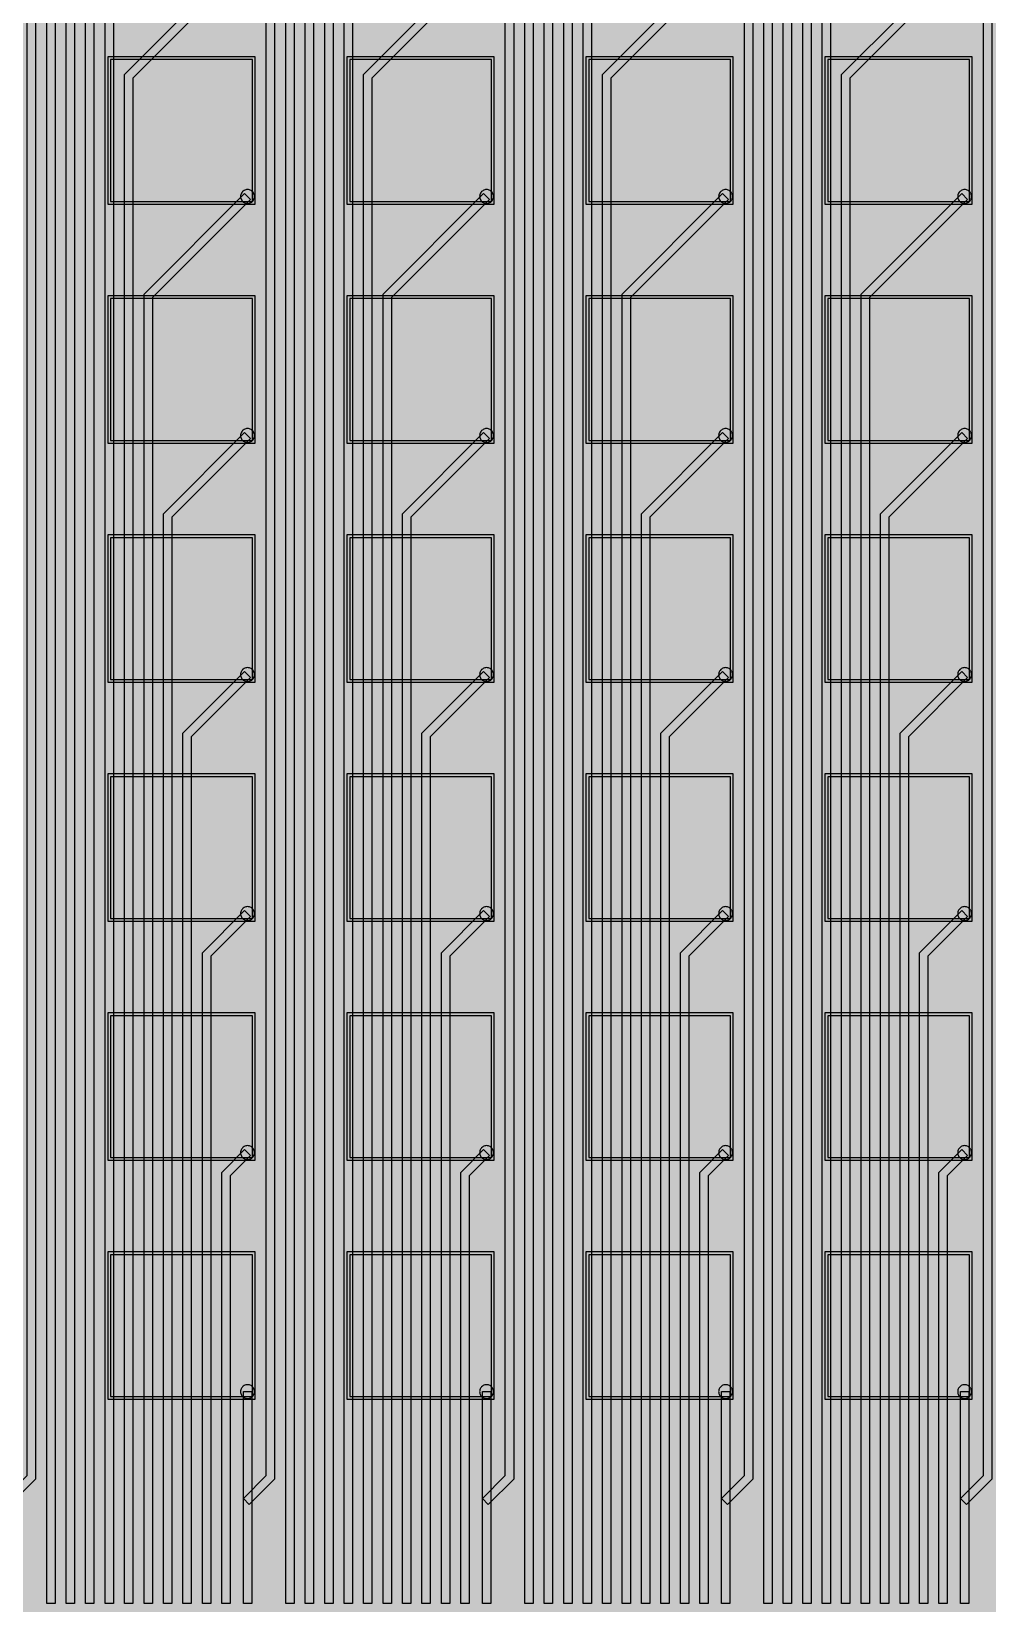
# Model space of a CAD drawing. Header units: metres. Extents: x -7240 to 10960, y -29667 to 1823.
# Drawn here: x 3240 to 3584, y 430 to 996 of the extents above; entities that cross this region are included whole.
import ezdxf

# ---------------------------------------------------------------- set-up
doc = ezdxf.new("R2010")
doc.units = ezdxf.units.M
for name, color, linetype in [('Etching', 1, 'CONTINUOUS'), ('EtchingPad', 2, 'CONTINUOUS'), ('Metal1', 4, 'CONTINUOUS'), ('Metal2', 3, 'CONTINUOUS'), ('Polyimide', 7, 'CONTINUOUS')]:
    doc.layers.add(name, color=color, linetype=linetype)

msp = doc.modelspace()

# ---------------------------------------------------------------- hatches: boundary and pattern name
at = {"layer": 'Polyimide'}
msp.add_hatch(color=7, dxfattribs=at).paths.add_polyline_path([(4088.45, -11806.89), (4098.72, -11851.21), (4115.58, -11893.47), (4138.63, -11932.7), (4167.35, -11967.99), (4201.08, -11998.53), (4239.03, -12023.62), (4280.35, -12042.68), (4349.18, -12073.73), (4413.2, -12113.76), (4471.26, -12162.04), (4522.3, -12217.69), (4565.39, -12279.7), (4599.74, -12346.94), (4624.73, -12418.19), (4639.91, -12492.16), (4645, -12567.5), (4639.91, -12642.84), (4624.73, -12716.8), (4599.74, -12788.06), (4565.39, -12855.3), (4522.3, -12917.31), (4471.26, -12972.96), (4413.2, -13021.24), (4349.18, -13061.27), (4280.35, -13092.32), (4239.03, -13111.38), (4201.08, -13136.47), (4167.35, -13167.01), (4138.63, -13202.3), (4115.58, -13241.52), (4098.72, -13283.78), (4088.45, -13328.11), (4085, -13373.48), (4085, -13567.5), (4099.45, -13861.55), (4142.64, -14152.77), (4214.18, -14438.35), (4313.36, -14715.55), (4439.24, -14981.69), (4590.59, -15234.21), (4765.97, -15470.68), (4963.68, -15688.82), (5181.82, -15886.53), (5418.29, -16061.91), (5670.81, -16213.26), (5936.95, -16339.14), (6214.15, -16438.32), (6499.73, -16509.85), (6790.95, -16553.05), (7085, -16567.5), (9960.38, -16567.5), (10038.79, -16571.35), (10116.45, -16582.87), (10192.6, -16601.95), (10266.52, -16628.4), (10337.49, -16661.96), (10404.83, -16702.32), (10467.89, -16749.09), (10526.06, -16801.81), (10578.78, -16859.98), (10625.55, -16923.04), (10665.91, -16990.38), (10699.48, -17061.35), (10725.93, -17135.27), (10745, -17211.43), (10756.52, -17289.08), (10760.38, -17367.5), (10760.38, -21957.3), (10721.61, -22012.91), (10685.97, -22070.59), (10653.58, -22130.14), (10624.53, -22191.39), (10598.92, -22254.16), (10576.82, -22318.25), (10558.3, -22383.46), (10543.41, -22449.6), (10532.21, -22516.46), (10524.72, -22583.84), (10520.97, -22651.53), (10520.97, -22719.32), (10524.72, -22787.01), (10532.21, -22854.38), (10543.41, -22921.24), (10558.3, -22987.38), (10576.82, -23052.6), (10598.92, -23116.68), (10624.53, -23179.45), (10653.58, -23240.71), (10685.97, -23300.26), (10721.61, -23357.93), (10760.38, -23413.54), (10760.38, -28667.5), (10756.52, -28745.91), (10745, -28823.57), (10725.93, -28899.73), (10699.48, -28973.65), (10665.91, -29044.62), (10625.55, -29111.96), (10578.78, -29175.01), (10526.06, -29233.19), (10467.89, -29285.91), (10404.83, -29332.68), (10337.49, -29373.04), (10266.52, -29406.6), (10192.6, -29433.05), (10116.45, -29452.13), (10038.79, -29463.65), (9960.38, -29467.5), (-6239.63, -29467.5), (-6318.04, -29463.65), (-6395.7, -29452.13), (-6471.85, -29433.05), (-6545.77, -29406.6), (-6616.74, -29373.04), (-6684.08, -29332.68), (-6747.14, -29285.91), (-6805.31, -29233.19), (-6858.03, -29175.01), (-6904.8, -29111.96), (-6945.16, -29044.62), (-6978.73, -28973.65), (-7005.18, -28899.73), (-7024.25, -28823.57), (-7035.77, -28745.91), (-7039.63, -28667.5), (-7039.63, -23426.32), (-6999.36, -23370.07), (-6962.33, -23311.63), (-6928.66, -23251.2), (-6898.45, -23188.96), (-6871.81, -23125.12), (-6848.81, -23059.88), (-6829.53, -22993.44), (-6814.04, -22926.02), (-6802.37, -22857.83), (-6794.57, -22789.09), (-6790.67, -22720.02), (-6790.67, -22650.84), (-6794.57, -22581.77), (-6802.37, -22513.03), (-6814.04, -22444.84), (-6829.53, -22377.42), (-6848.81, -22310.98), (-6871.81, -22245.74), (-6898.45, -22181.89), (-6928.66, -22119.66), (-6962.33, -22059.22), (-6999.36, -22000.79), (-7039.63, -21944.54), (-7039.63, -17367.5), (-7035.77, -17289.08), (-7024.25, -17211.43), (-7005.18, -17135.27), (-6978.73, -17061.35), (-6945.16, -16990.38), (-6904.8, -16923.04), (-6858.03, -16859.98), (-6805.31, -16801.81), (-6747.14, -16749.09), (-6684.08, -16702.32), (-6616.74, -16661.96), (-6545.77, -16628.4), (-6471.85, -16601.95), (-6395.7, -16582.87), (-6318.04, -16571.35), (-6239.63, -16567.5), (-3334, -16567.5), (-3039.95, -16553.05), (-2748.73, -16509.85), (-2463.15, -16438.32), (-2185.95, -16339.14), (-1919.81, -16213.26), (-1667.29, -16061.91), (-1430.82, -15886.53), (-1212.68, -15688.82), (-1014.97, -15470.68), (-839.59, -15234.21), (-688.24, -14981.69), (-562.36, -14715.55), (-463.18, -14438.35), (-391.64, -14152.77), (-348.45, -13861.55), (-334, -13567.5), (-334, -13373.48), (-337.45, -13328.11), (-347.72, -13283.78), (-364.58, -13241.52), (-387.63, -13202.3), (-416.35, -13167.01), (-450.08, -13136.47), (-488.03, -13111.38), (-529.35, -13092.32), (-529.35, -13092.32), (-598.18, -13061.27), (-662.2, -13021.24), (-720.26, -12972.96), (-771.3, -12917.31), (-814.39, -12855.3), (-848.74, -12788.06), (-873.73, -12716.8), (-888.91, -12642.84), (-894, -12567.5), (-888.91, -12492.16), (-873.73, -12418.19), (-848.74, -12346.94), (-814.39, -12279.7), (-771.3, -12217.69), (-720.26, -12162.04), (-662.2, -12113.76), (-598.18, -12073.73), (-529.35, -12042.68), (-488.03, -12023.62), (-450.08, -11998.53), (-416.35, -11967.99), (-387.63, -11932.7), (-364.58, -11893.47), (-347.72, -11851.21), (-337.45, -11806.89), (-334, -11761.52), (-334, -11074.31), (-337.45, -11028.94), (-347.72, -10984.62), (-364.58, -10942.36), (-387.63, -10903.13), (-416.35, -10867.84), (-450.08, -10837.3), (-488.03, -10812.21), (-529.35, -10793.16), (-529.35, -10793.16), (-598.18, -10762.1), (-662.2, -10722.07), (-720.26, -10673.8), (-771.3, -10618.15), (-814.39, -10556.13), (-848.74, -10488.89), (-873.73, -10417.64), (-888.91, -10343.67), (-894, -10268.33), (-888.91, -10192.99), (-873.73, -10119.03), (-848.74, -10047.77), (-814.39, -9980.53), (-771.3, -9918.52), (-720.26, -9862.87), (-662.2, -9814.59), (-598.18, -9774.56), (-529.35, -9743.51), (-488.03, -9724.45), (-450.08, -9699.36), (-416.35, -9668.82), (-387.63, -9633.53), (-364.58, -9594.31), (-347.72, -9552.05), (-337.45, -9507.72), (-334, -9462.35), (-334, -8775.14), (-337.45, -8729.78), (-347.72, -8685.45), (-364.58, -8643.19), (-387.63, -8603.96), (-416.35, -8568.68), (-450.08, -8538.14), (-488.03, -8513.05), (-529.35, -8493.99), (-529.35, -8493.99), (-598.18, -8462.94), (-662.2, -8422.91), (-720.26, -8374.63), (-771.3, -8318.98), (-814.39, -8256.97), (-848.74, -8189.73), (-873.73, -8118.47), (-888.91, -8044.5), (-894, -7969.17), (-888.91, -7893.83), (-873.73, -7819.86), (-848.74, -7748.61), (-814.39, -7681.36), (-771.3, -7619.35), (-720.26, -7563.7), (-662.2, -7515.42), (-598.18, -7475.4), (-529.35, -7444.34), (-529.35, -7444.34), (-488.03, -7425.28), (-450.08, -7400.2), (-416.35, -7369.66), (-387.63, -7334.37), (-364.58, -7295.14), (-347.72, -7252.88), (-337.45, -7208.56), (-334, -7163.19), (-334, -6475.98), (-337.45, -6430.61), (-347.72, -6386.29), (-364.58, -6344.02), (-387.63, -6304.8), (-416.35, -6269.51), (-450.08, -6238.97), (-488.03, -6213.88), (-529.35, -6194.82), (-529.35, -6194.82), (-598.18, -6163.77), (-662.2, -6123.74), (-720.26, -6075.46), (-771.3, -6019.81), (-814.39, -5957.8), (-848.74, -5890.56), (-873.73, -5819.31), (-888.91, -5745.34), (-894, -5670), (-888.91, -5594.66), (-873.73, -5520.69), (-848.74, -5449.44), (-814.39, -5382.2), (-771.3, -5320.19), (-720.26, -5264.54), (-662.2, -5216.26), (-598.18, -5176.23), (-529.35, -5145.18), (-529.35, -5145.18), (-488.03, -5126.12), (-450.08, -5101.03), (-416.35, -5070.49), (-387.63, -5035.2), (-364.58, -4995.98), (-347.72, -4953.71), (-337.45, -4909.39), (-334, -4864.02), (-334, 380), (-334, 1522.5), (-289, 1522.5), (-288.78, 1515.63), (-288.1, 1508.79), (-286.98, 1502.02), (-285.42, 1495.32), (-283.43, 1488.75), (-281.01, 1482.32), (-278.17, 1476.06), (-274.93, 1470), (-271.3, 1464.17), (-267.3, 1458.58), (-262.94, 1453.27), (-258.25, 1448.25), (-253.23, 1443.56), (-247.92, 1439.2), (-242.33, 1435.2), (-236.5, 1431.57), (-230.44, 1428.33), (-224.18, 1425.49), (-217.75, 1423.07), (-211.18, 1421.08), (-204.48, 1419.52), (-197.71, 1418.4), (-190.87, 1417.72), (-184, 1417.5), (-177.13, 1417.72), (-170.29, 1418.4), (-163.52, 1419.52), (-156.82, 1421.08), (-150.25, 1423.07), (-143.82, 1425.49), (-137.56, 1428.33), (-131.5, 1431.57), (-125.67, 1435.2), (-120.08, 1439.2), (-114.77, 1443.56), (-109.75, 1448.25), (-105.06, 1453.27), (-100.7, 1458.58), (-96.7, 1464.17), (-93.07, 1470), (-89.83, 1476.06), (-86.99, 1482.32), (-84.57, 1488.75), (-82.58, 1495.32), (-81.02, 1502.02), (-79.9, 1508.79), (-79.22, 1515.63), (-79, 1522.5), (1786, 1522.5), (3835, 1522.5), (3835.21, 1529.04), (3835.86, 1535.55), (3836.92, 1542.01), (3838.41, 1548.38), (3840.31, 1554.64), (3842.61, 1560.77), (3845.31, 1566.73), (3848.4, 1572.5), (3851.85, 1578.06), (3855.66, 1583.38), (3859.82, 1588.43), (3864.29, 1593.21), (3869.07, 1597.68), (3874.12, 1601.84), (3879.44, 1605.65), (3885, 1609.1), (3890.77, 1612.19), (3896.73, 1614.89), (3902.86, 1617.19), (3909.12, 1619.09), (3915.49, 1620.58), (3921.95, 1621.64), (3928.46, 1622.29), (3935, 1622.5), (3941.54, 1622.29), (3948.05, 1621.64), (3954.51, 1620.58), (3960.88, 1619.09), (3967.14, 1617.19), (3973.27, 1614.89), (3979.23, 1612.19), (3985, 1609.1), (3990.56, 1605.65), (3995.88, 1601.84), (4000.93, 1597.68), (4005.71, 1593.21), (4010.18, 1588.43), (4014.34, 1583.38), (4018.15, 1578.06), (4021.6, 1572.5), (4024.69, 1566.73), (4027.39, 1560.77), (4029.69, 1554.64), (4031.59, 1548.38), (4033.08, 1542.01), (4034.14, 1535.55), (4034.79, 1529.04), (4035, 1522.5), (4085, 1522.5), (4085, 380), (4085, 330), (4085, -4864.02), (4088.45, -4909.39), (4098.72, -4953.71), (4115.58, -4995.98), (4138.63, -5035.2), (4167.35, -5070.49), (4201.08, -5101.03), (4239.03, -5126.12), (4280.35, -5145.18), (4280.35, -5145.18), (4349.18, -5176.23), (4413.2, -5216.26), (4471.26, -5264.54), (4522.3, -5320.19), (4565.39, -5382.2), (4599.74, -5449.44), (4624.73, -5520.69), (4639.91, -5594.66), (4645, -5670), (4639.91, -5745.34), (4624.73, -5819.31), (4599.74, -5890.56), (4565.39, -5957.8), (4522.3, -6019.81), (4471.26, -6075.46), (4413.2, -6123.74), (4349.18, -6163.77), (4280.35, -6194.82), (4239.03, -6213.88), (4201.08, -6238.97), (4167.35, -6269.51), (4138.63, -6304.8), (4115.58, -6344.02), (4098.72, -6386.29), (4088.45, -6430.61), (4085, -6475.98), (4085, -11761.52), (4088.45, -11806.89)])

# ---------------------------------------------------------------- linework, layer by layer
at = {"layer": 'Etching'}
for points in [[(3315.75, 936.25), (3315.77, 935.92), (3315.84, 935.6), (3315.94, 935.29), (3316.08, 935), (3316.27, 934.73), (3316.48, 934.48), (3316.73, 934.27), (3317, 934.08), (3317.29, 933.94), (3317.6, 933.84), (3317.92, 933.77), (3318.25, 933.75), (3318.58, 933.77), (3318.9, 933.84), (3319.21, 933.94), (3319.5, 934.08), (3319.77, 934.27), (3320.02, 934.48), (3320.23, 934.73), (3320.42, 935), (3320.56, 935.29), (3320.66, 935.6), (3320.73, 935.92), (3320.75, 936.25), (3320.73, 936.58), (3320.66, 936.9), (3320.56, 937.21), (3320.42, 937.5), (3320.23, 937.77), (3320.02, 938.02), (3319.77, 938.23), (3319.5, 938.42), (3319.21, 938.56), (3318.9, 938.66), (3318.58, 938.73), (3318.25, 938.75), (3317.92, 938.73), (3317.6, 938.66), (3317.29, 938.56), (3317, 938.42), (3316.73, 938.23), (3316.48, 938.02), (3316.27, 937.77), (3316.08, 937.5), (3315.94, 937.21), (3315.84, 936.9), (3315.77, 936.58), (3315.75, 936.25)], [(3401.75, 936.25), (3401.77, 935.92), (3401.84, 935.6), (3401.94, 935.29), (3402.08, 935), (3402.27, 934.73), (3402.48, 934.48), (3402.73, 934.27), (3403, 934.08), (3403.29, 933.94), (3403.6, 933.84), (3403.92, 933.77), (3404.25, 933.75), (3404.58, 933.77), (3404.9, 933.84), (3405.21, 933.94), (3405.5, 934.08), (3405.77, 934.27), (3406.02, 934.48), (3406.23, 934.73), (3406.42, 935), (3406.56, 935.29), (3406.66, 935.6), (3406.73, 935.92), (3406.75, 936.25), (3406.73, 936.58), (3406.66, 936.9), (3406.56, 937.21), (3406.42, 937.5), (3406.23, 937.77), (3406.02, 938.02), (3405.77, 938.23), (3405.5, 938.42), (3405.21, 938.56), (3404.9, 938.66), (3404.58, 938.73), (3404.25, 938.75), (3403.92, 938.73), (3403.6, 938.66), (3403.29, 938.56), (3403, 938.42), (3402.73, 938.23), (3402.48, 938.02), (3402.27, 937.77), (3402.08, 937.5), (3401.94, 937.21), (3401.84, 936.9), (3401.77, 936.58), (3401.75, 936.25)], [(3487.75, 936.25), (3487.77, 935.92), (3487.84, 935.6), (3487.94, 935.29), (3488.08, 935), (3488.27, 934.73), (3488.48, 934.48), (3488.73, 934.27), (3489, 934.08), (3489.29, 933.94), (3489.6, 933.84), (3489.92, 933.77), (3490.25, 933.75), (3490.58, 933.77), (3490.9, 933.84), (3491.21, 933.94), (3491.5, 934.08), (3491.77, 934.27), (3492.02, 934.48), (3492.23, 934.73), (3492.42, 935), (3492.56, 935.29), (3492.66, 935.6), (3492.73, 935.92), (3492.75, 936.25), (3492.73, 936.58), (3492.66, 936.9), (3492.56, 937.21), (3492.42, 937.5), (3492.23, 937.77), (3492.02, 938.02), (3491.77, 938.23), (3491.5, 938.42), (3491.21, 938.56), (3490.9, 938.66), (3490.58, 938.73), (3490.25, 938.75), (3489.92, 938.73), (3489.6, 938.66), (3489.29, 938.56), (3489, 938.42), (3488.73, 938.23), (3488.48, 938.02), (3488.27, 937.77), (3488.08, 937.5), (3487.94, 937.21), (3487.84, 936.9), (3487.77, 936.58), (3487.75, 936.25)], [(3573.75, 936.25), (3573.77, 935.92), (3573.84, 935.6), (3573.94, 935.29), (3574.08, 935), (3574.27, 934.73), (3574.48, 934.48), (3574.73, 934.27), (3575, 934.08), (3575.29, 933.94), (3575.6, 933.84), (3575.92, 933.77), (3576.25, 933.75), (3576.58, 933.77), (3576.9, 933.84), (3577.21, 933.94), (3577.5, 934.08), (3577.77, 934.27), (3578.02, 934.48), (3578.23, 934.73), (3578.42, 935), (3578.56, 935.29), (3578.66, 935.6), (3578.73, 935.92), (3578.75, 936.25), (3578.73, 936.58), (3578.66, 936.9), (3578.56, 937.21), (3578.42, 937.5), (3578.23, 937.77), (3578.02, 938.02), (3577.77, 938.23), (3577.5, 938.42), (3577.21, 938.56), (3576.9, 938.66), (3576.58, 938.73), (3576.25, 938.75), (3575.92, 938.73), (3575.6, 938.66), (3575.29, 938.56), (3575, 938.42), (3574.73, 938.23), (3574.48, 938.02), (3574.27, 937.77), (3574.08, 937.5), (3573.94, 937.21), (3573.84, 936.9), (3573.77, 936.58), (3573.75, 936.25)], [(3315.75, 850.25), (3315.77, 849.92), (3315.84, 849.6), (3315.94, 849.29), (3316.08, 849), (3316.27, 848.73), (3316.48, 848.48), (3316.73, 848.27), (3317, 848.08), (3317.29, 847.94), (3317.6, 847.84), (3317.92, 847.77), (3318.25, 847.75), (3318.58, 847.77), (3318.9, 847.84), (3319.21, 847.94), (3319.5, 848.08), (3319.77, 848.27), (3320.02, 848.48), (3320.23, 848.73), (3320.42, 849), (3320.56, 849.29), (3320.66, 849.6), (3320.73, 849.92), (3320.75, 850.25), (3320.73, 850.58), (3320.66, 850.9), (3320.56, 851.21), (3320.42, 851.5), (3320.23, 851.77), (3320.02, 852.02), (3319.77, 852.23), (3319.5, 852.42), (3319.21, 852.56), (3318.9, 852.66), (3318.58, 852.73), (3318.25, 852.75), (3317.92, 852.73), (3317.6, 852.66), (3317.29, 852.56), (3317, 852.42), (3316.73, 852.23), (3316.48, 852.02), (3316.27, 851.77), (3316.08, 851.5), (3315.94, 851.21), (3315.84, 850.9), (3315.77, 850.58), (3315.75, 850.25)], [(3401.75, 850.25), (3401.77, 849.92), (3401.84, 849.6), (3401.94, 849.29), (3402.08, 849), (3402.27, 848.73), (3402.48, 848.48), (3402.73, 848.27), (3403, 848.08), (3403.29, 847.94), (3403.6, 847.84), (3403.92, 847.77), (3404.25, 847.75), (3404.58, 847.77), (3404.9, 847.84), (3405.21, 847.94), (3405.5, 848.08), (3405.77, 848.27), (3406.02, 848.48), (3406.23, 848.73), (3406.42, 849), (3406.56, 849.29), (3406.66, 849.6), (3406.73, 849.92), (3406.75, 850.25), (3406.73, 850.58), (3406.66, 850.9), (3406.56, 851.21), (3406.42, 851.5), (3406.23, 851.77), (3406.02, 852.02), (3405.77, 852.23), (3405.5, 852.42), (3405.21, 852.56), (3404.9, 852.66), (3404.58, 852.73), (3404.25, 852.75), (3403.92, 852.73), (3403.6, 852.66), (3403.29, 852.56), (3403, 852.42), (3402.73, 852.23), (3402.48, 852.02), (3402.27, 851.77), (3402.08, 851.5), (3401.94, 851.21), (3401.84, 850.9), (3401.77, 850.58), (3401.75, 850.25)], [(3487.75, 850.25), (3487.77, 849.92), (3487.84, 849.6), (3487.94, 849.29), (3488.08, 849), (3488.27, 848.73), (3488.48, 848.48), (3488.73, 848.27), (3489, 848.08), (3489.29, 847.94), (3489.6, 847.84), (3489.92, 847.77), (3490.25, 847.75), (3490.58, 847.77), (3490.9, 847.84), (3491.21, 847.94), (3491.5, 848.08), (3491.77, 848.27), (3492.02, 848.48), (3492.23, 848.73), (3492.42, 849), (3492.56, 849.29), (3492.66, 849.6), (3492.73, 849.92), (3492.75, 850.25), (3492.73, 850.58), (3492.66, 850.9), (3492.56, 851.21), (3492.42, 851.5), (3492.23, 851.77), (3492.02, 852.02), (3491.77, 852.23), (3491.5, 852.42), (3491.21, 852.56), (3490.9, 852.66), (3490.58, 852.73), (3490.25, 852.75), (3489.92, 852.73), (3489.6, 852.66), (3489.29, 852.56), (3489, 852.42), (3488.73, 852.23), (3488.48, 852.02), (3488.27, 851.77), (3488.08, 851.5), (3487.94, 851.21), (3487.84, 850.9), (3487.77, 850.58), (3487.75, 850.25)], [(3573.75, 850.25), (3573.77, 849.92), (3573.84, 849.6), (3573.94, 849.29), (3574.08, 849), (3574.27, 848.73), (3574.48, 848.48), (3574.73, 848.27), (3575, 848.08), (3575.29, 847.94), (3575.6, 847.84), (3575.92, 847.77), (3576.25, 847.75), (3576.58, 847.77), (3576.9, 847.84), (3577.21, 847.94), (3577.5, 848.08), (3577.77, 848.27), (3578.02, 848.48), (3578.23, 848.73), (3578.42, 849), (3578.56, 849.29), (3578.66, 849.6), (3578.73, 849.92), (3578.75, 850.25), (3578.73, 850.58), (3578.66, 850.9), (3578.56, 851.21), (3578.42, 851.5), (3578.23, 851.77), (3578.02, 852.02), (3577.77, 852.23), (3577.5, 852.42), (3577.21, 852.56), (3576.9, 852.66), (3576.58, 852.73), (3576.25, 852.75), (3575.92, 852.73), (3575.6, 852.66), (3575.29, 852.56), (3575, 852.42), (3574.73, 852.23), (3574.48, 852.02), (3574.27, 851.77), (3574.08, 851.5), (3573.94, 851.21), (3573.84, 850.9), (3573.77, 850.58), (3573.75, 850.25)], [(3315.75, 764.25), (3315.77, 763.92), (3315.84, 763.6), (3315.94, 763.29), (3316.08, 763), (3316.27, 762.73), (3316.48, 762.48), (3316.73, 762.27), (3317, 762.08), (3317.29, 761.94), (3317.6, 761.84), (3317.92, 761.77), (3318.25, 761.75), (3318.58, 761.77), (3318.9, 761.84), (3319.21, 761.94), (3319.5, 762.08), (3319.77, 762.27), (3320.02, 762.48), (3320.23, 762.73), (3320.42, 763), (3320.56, 763.29), (3320.66, 763.6), (3320.73, 763.92), (3320.75, 764.25), (3320.73, 764.58), (3320.66, 764.9), (3320.56, 765.21), (3320.42, 765.5), (3320.23, 765.77), (3320.02, 766.02), (3319.77, 766.23), (3319.5, 766.42), (3319.21, 766.56), (3318.9, 766.66), (3318.58, 766.73), (3318.25, 766.75), (3317.92, 766.73), (3317.6, 766.66), (3317.29, 766.56), (3317, 766.42), (3316.73, 766.23), (3316.48, 766.02), (3316.27, 765.77), (3316.08, 765.5), (3315.94, 765.21), (3315.84, 764.9), (3315.77, 764.58), (3315.75, 764.25)], [(3401.75, 764.25), (3401.77, 763.92), (3401.84, 763.6), (3401.94, 763.29), (3402.08, 763), (3402.27, 762.73), (3402.48, 762.48), (3402.73, 762.27), (3403, 762.08), (3403.29, 761.94), (3403.6, 761.84), (3403.92, 761.77), (3404.25, 761.75), (3404.58, 761.77), (3404.9, 761.84), (3405.21, 761.94), (3405.5, 762.08), (3405.77, 762.27), (3406.02, 762.48), (3406.23, 762.73), (3406.42, 763), (3406.56, 763.29), (3406.66, 763.6), (3406.73, 763.92), (3406.75, 764.25), (3406.73, 764.58), (3406.66, 764.9), (3406.56, 765.21), (3406.42, 765.5), (3406.23, 765.77), (3406.02, 766.02), (3405.77, 766.23), (3405.5, 766.42), (3405.21, 766.56), (3404.9, 766.66), (3404.58, 766.73), (3404.25, 766.75), (3403.92, 766.73), (3403.6, 766.66), (3403.29, 766.56), (3403, 766.42), (3402.73, 766.23), (3402.48, 766.02), (3402.27, 765.77), (3402.08, 765.5), (3401.94, 765.21), (3401.84, 764.9), (3401.77, 764.58), (3401.75, 764.25)], [(3487.75, 764.25), (3487.77, 763.92), (3487.84, 763.6), (3487.94, 763.29), (3488.08, 763), (3488.27, 762.73), (3488.48, 762.48), (3488.73, 762.27), (3489, 762.08), (3489.29, 761.94), (3489.6, 761.84), (3489.92, 761.77), (3490.25, 761.75), (3490.58, 761.77), (3490.9, 761.84), (3491.21, 761.94), (3491.5, 762.08), (3491.77, 762.27), (3492.02, 762.48), (3492.23, 762.73), (3492.42, 763), (3492.56, 763.29), (3492.66, 763.6), (3492.73, 763.92), (3492.75, 764.25), (3492.73, 764.58), (3492.66, 764.9), (3492.56, 765.21), (3492.42, 765.5), (3492.23, 765.77), (3492.02, 766.02), (3491.77, 766.23), (3491.5, 766.42), (3491.21, 766.56), (3490.9, 766.66), (3490.58, 766.73), (3490.25, 766.75), (3489.92, 766.73), (3489.6, 766.66), (3489.29, 766.56), (3489, 766.42), (3488.73, 766.23), (3488.48, 766.02), (3488.27, 765.77), (3488.08, 765.5), (3487.94, 765.21), (3487.84, 764.9), (3487.77, 764.58), (3487.75, 764.25)], [(3573.75, 764.25), (3573.77, 763.92), (3573.84, 763.6), (3573.94, 763.29), (3574.08, 763), (3574.27, 762.73), (3574.48, 762.48), (3574.73, 762.27), (3575, 762.08), (3575.29, 761.94), (3575.6, 761.84), (3575.92, 761.77), (3576.25, 761.75), (3576.58, 761.77), (3576.9, 761.84), (3577.21, 761.94), (3577.5, 762.08), (3577.77, 762.27), (3578.02, 762.48), (3578.23, 762.73), (3578.42, 763), (3578.56, 763.29), (3578.66, 763.6), (3578.73, 763.92), (3578.75, 764.25), (3578.73, 764.58), (3578.66, 764.9), (3578.56, 765.21), (3578.42, 765.5), (3578.23, 765.77), (3578.02, 766.02), (3577.77, 766.23), (3577.5, 766.42), (3577.21, 766.56), (3576.9, 766.66), (3576.58, 766.73), (3576.25, 766.75), (3575.92, 766.73), (3575.6, 766.66), (3575.29, 766.56), (3575, 766.42), (3574.73, 766.23), (3574.48, 766.02), (3574.27, 765.77), (3574.08, 765.5), (3573.94, 765.21), (3573.84, 764.9), (3573.77, 764.58), (3573.75, 764.25)], [(3315.75, 678.25), (3315.77, 677.92), (3315.84, 677.6), (3315.94, 677.29), (3316.08, 677), (3316.27, 676.73), (3316.48, 676.48), (3316.73, 676.27), (3317, 676.08), (3317.29, 675.94), (3317.6, 675.84), (3317.92, 675.77), (3318.25, 675.75), (3318.58, 675.77), (3318.9, 675.84), (3319.21, 675.94), (3319.5, 676.08), (3319.77, 676.27), (3320.02, 676.48), (3320.23, 676.73), (3320.42, 677), (3320.56, 677.29), (3320.66, 677.6), (3320.73, 677.92), (3320.75, 678.25), (3320.73, 678.58), (3320.66, 678.9), (3320.56, 679.21), (3320.42, 679.5), (3320.23, 679.77), (3320.02, 680.02), (3319.77, 680.23), (3319.5, 680.42), (3319.21, 680.56), (3318.9, 680.66), (3318.58, 680.73), (3318.25, 680.75), (3317.92, 680.73), (3317.6, 680.66), (3317.29, 680.56), (3317, 680.42), (3316.73, 680.23), (3316.48, 680.02), (3316.27, 679.77), (3316.08, 679.5), (3315.94, 679.21), (3315.84, 678.9), (3315.77, 678.58), (3315.75, 678.25)], [(3401.75, 678.25), (3401.77, 677.92), (3401.84, 677.6), (3401.94, 677.29), (3402.08, 677), (3402.27, 676.73), (3402.48, 676.48), (3402.73, 676.27), (3403, 676.08), (3403.29, 675.94), (3403.6, 675.84), (3403.92, 675.77), (3404.25, 675.75), (3404.58, 675.77), (3404.9, 675.84), (3405.21, 675.94), (3405.5, 676.08), (3405.77, 676.27), (3406.02, 676.48), (3406.23, 676.73), (3406.42, 677), (3406.56, 677.29), (3406.66, 677.6), (3406.73, 677.92), (3406.75, 678.25), (3406.73, 678.58), (3406.66, 678.9), (3406.56, 679.21), (3406.42, 679.5), (3406.23, 679.77), (3406.02, 680.02), (3405.77, 680.23), (3405.5, 680.42), (3405.21, 680.56), (3404.9, 680.66), (3404.58, 680.73), (3404.25, 680.75), (3403.92, 680.73), (3403.6, 680.66), (3403.29, 680.56), (3403, 680.42), (3402.73, 680.23), (3402.48, 680.02), (3402.27, 679.77), (3402.08, 679.5), (3401.94, 679.21), (3401.84, 678.9), (3401.77, 678.58), (3401.75, 678.25)], [(3487.75, 678.25), (3487.77, 677.92), (3487.84, 677.6), (3487.94, 677.29), (3488.08, 677), (3488.27, 676.73), (3488.48, 676.48), (3488.73, 676.27), (3489, 676.08), (3489.29, 675.94), (3489.6, 675.84), (3489.92, 675.77), (3490.25, 675.75), (3490.58, 675.77), (3490.9, 675.84), (3491.21, 675.94), (3491.5, 676.08), (3491.77, 676.27), (3492.02, 676.48), (3492.23, 676.73), (3492.42, 677), (3492.56, 677.29), (3492.66, 677.6), (3492.73, 677.92), (3492.75, 678.25), (3492.73, 678.58), (3492.66, 678.9), (3492.56, 679.21), (3492.42, 679.5), (3492.23, 679.77), (3492.02, 680.02), (3491.77, 680.23), (3491.5, 680.42), (3491.21, 680.56), (3490.9, 680.66), (3490.58, 680.73), (3490.25, 680.75), (3489.92, 680.73), (3489.6, 680.66), (3489.29, 680.56), (3489, 680.42), (3488.73, 680.23), (3488.48, 680.02), (3488.27, 679.77), (3488.08, 679.5), (3487.94, 679.21), (3487.84, 678.9), (3487.77, 678.58), (3487.75, 678.25)], [(3573.75, 678.25), (3573.77, 677.92), (3573.84, 677.6), (3573.94, 677.29), (3574.08, 677), (3574.27, 676.73), (3574.48, 676.48), (3574.73, 676.27), (3575, 676.08), (3575.29, 675.94), (3575.6, 675.84), (3575.92, 675.77), (3576.25, 675.75), (3576.58, 675.77), (3576.9, 675.84), (3577.21, 675.94), (3577.5, 676.08), (3577.77, 676.27), (3578.02, 676.48), (3578.23, 676.73), (3578.42, 677), (3578.56, 677.29), (3578.66, 677.6), (3578.73, 677.92), (3578.75, 678.25), (3578.73, 678.58), (3578.66, 678.9), (3578.56, 679.21), (3578.42, 679.5), (3578.23, 679.77), (3578.02, 680.02), (3577.77, 680.23), (3577.5, 680.42), (3577.21, 680.56), (3576.9, 680.66), (3576.58, 680.73), (3576.25, 680.75), (3575.92, 680.73), (3575.6, 680.66), (3575.29, 680.56), (3575, 680.42), (3574.73, 680.23), (3574.48, 680.02), (3574.27, 679.77), (3574.08, 679.5), (3573.94, 679.21), (3573.84, 678.9), (3573.77, 678.58), (3573.75, 678.25)], [(3315.75, 592.25), (3315.77, 591.92), (3315.84, 591.6), (3315.94, 591.29), (3316.08, 591), (3316.27, 590.73), (3316.48, 590.48), (3316.73, 590.27), (3317, 590.08), (3317.29, 589.94), (3317.6, 589.84), (3317.92, 589.77), (3318.25, 589.75), (3318.58, 589.77), (3318.9, 589.84), (3319.21, 589.94), (3319.5, 590.08), (3319.77, 590.27), (3320.02, 590.48), (3320.23, 590.73), (3320.42, 591), (3320.56, 591.29), (3320.66, 591.6), (3320.73, 591.92), (3320.75, 592.25), (3320.73, 592.58), (3320.66, 592.9), (3320.56, 593.21), (3320.42, 593.5), (3320.23, 593.77), (3320.02, 594.02), (3319.77, 594.23), (3319.5, 594.42), (3319.21, 594.56), (3318.9, 594.66), (3318.58, 594.73), (3318.25, 594.75), (3317.92, 594.73), (3317.6, 594.66), (3317.29, 594.56), (3317, 594.42), (3316.73, 594.23), (3316.48, 594.02), (3316.27, 593.77), (3316.08, 593.5), (3315.94, 593.21), (3315.84, 592.9), (3315.77, 592.58), (3315.75, 592.25)], [(3401.75, 592.25), (3401.77, 591.92), (3401.84, 591.6), (3401.94, 591.29), (3402.08, 591), (3402.27, 590.73), (3402.48, 590.48), (3402.73, 590.27), (3403, 590.08), (3403.29, 589.94), (3403.6, 589.84), (3403.92, 589.77), (3404.25, 589.75), (3404.58, 589.77), (3404.9, 589.84), (3405.21, 589.94), (3405.5, 590.08), (3405.77, 590.27), (3406.02, 590.48), (3406.23, 590.73), (3406.42, 591), (3406.56, 591.29), (3406.66, 591.6), (3406.73, 591.92), (3406.75, 592.25), (3406.73, 592.58), (3406.66, 592.9), (3406.56, 593.21), (3406.42, 593.5), (3406.23, 593.77), (3406.02, 594.02), (3405.77, 594.23), (3405.5, 594.42), (3405.21, 594.56), (3404.9, 594.66), (3404.58, 594.73), (3404.25, 594.75), (3403.92, 594.73), (3403.6, 594.66), (3403.29, 594.56), (3403, 594.42), (3402.73, 594.23), (3402.48, 594.02), (3402.27, 593.77), (3402.08, 593.5), (3401.94, 593.21), (3401.84, 592.9), (3401.77, 592.58), (3401.75, 592.25)], [(3487.75, 592.25), (3487.77, 591.92), (3487.84, 591.6), (3487.94, 591.29), (3488.08, 591), (3488.27, 590.73), (3488.48, 590.48), (3488.73, 590.27), (3489, 590.08), (3489.29, 589.94), (3489.6, 589.84), (3489.92, 589.77), (3490.25, 589.75), (3490.58, 589.77), (3490.9, 589.84), (3491.21, 589.94), (3491.5, 590.08), (3491.77, 590.27), (3492.02, 590.48), (3492.23, 590.73), (3492.42, 591), (3492.56, 591.29), (3492.66, 591.6), (3492.73, 591.92), (3492.75, 592.25), (3492.73, 592.58), (3492.66, 592.9), (3492.56, 593.21), (3492.42, 593.5), (3492.23, 593.77), (3492.02, 594.02), (3491.77, 594.23), (3491.5, 594.42), (3491.21, 594.56), (3490.9, 594.66), (3490.58, 594.73), (3490.25, 594.75), (3489.92, 594.73), (3489.6, 594.66), (3489.29, 594.56), (3489, 594.42), (3488.73, 594.23), (3488.48, 594.02), (3488.27, 593.77), (3488.08, 593.5), (3487.94, 593.21), (3487.84, 592.9), (3487.77, 592.58), (3487.75, 592.25)], [(3573.75, 592.25), (3573.77, 591.92), (3573.84, 591.6), (3573.94, 591.29), (3574.08, 591), (3574.27, 590.73), (3574.48, 590.48), (3574.73, 590.27), (3575, 590.08), (3575.29, 589.94), (3575.6, 589.84), (3575.92, 589.77), (3576.25, 589.75), (3576.58, 589.77), (3576.9, 589.84), (3577.21, 589.94), (3577.5, 590.08), (3577.77, 590.27), (3578.02, 590.48), (3578.23, 590.73), (3578.42, 591), (3578.56, 591.29), (3578.66, 591.6), (3578.73, 591.92), (3578.75, 592.25), (3578.73, 592.58), (3578.66, 592.9), (3578.56, 593.21), (3578.42, 593.5), (3578.23, 593.77), (3578.02, 594.02), (3577.77, 594.23), (3577.5, 594.42), (3577.21, 594.56), (3576.9, 594.66), (3576.58, 594.73), (3576.25, 594.75), (3575.92, 594.73), (3575.6, 594.66), (3575.29, 594.56), (3575, 594.42), (3574.73, 594.23), (3574.48, 594.02), (3574.27, 593.77), (3574.08, 593.5), (3573.94, 593.21), (3573.84, 592.9), (3573.77, 592.58), (3573.75, 592.25)], [(3315.75, 506.25), (3315.77, 505.92), (3315.84, 505.6), (3315.94, 505.29), (3316.08, 505), (3316.27, 504.73), (3316.48, 504.48), (3316.73, 504.27), (3317, 504.08), (3317.29, 503.94), (3317.6, 503.84), (3317.92, 503.77), (3318.25, 503.75), (3318.58, 503.77), (3318.9, 503.84), (3319.21, 503.94), (3319.5, 504.08), (3319.77, 504.27), (3320.02, 504.48), (3320.23, 504.73), (3320.42, 505), (3320.56, 505.29), (3320.66, 505.6), (3320.73, 505.92), (3320.75, 506.25), (3320.73, 506.58), (3320.66, 506.9), (3320.56, 507.21), (3320.42, 507.5), (3320.23, 507.77), (3320.02, 508.02), (3319.77, 508.23), (3319.5, 508.42), (3319.21, 508.56), (3318.9, 508.66), (3318.58, 508.73), (3318.25, 508.75), (3317.92, 508.73), (3317.6, 508.66), (3317.29, 508.56), (3317, 508.42), (3316.73, 508.23), (3316.48, 508.02), (3316.27, 507.77), (3316.08, 507.5), (3315.94, 507.21), (3315.84, 506.9), (3315.77, 506.58), (3315.75, 506.25)], [(3401.75, 506.25), (3401.77, 505.92), (3401.84, 505.6), (3401.94, 505.29), (3402.08, 505), (3402.27, 504.73), (3402.48, 504.48), (3402.73, 504.27), (3403, 504.08), (3403.29, 503.94), (3403.6, 503.84), (3403.92, 503.77), (3404.25, 503.75), (3404.58, 503.77), (3404.9, 503.84), (3405.21, 503.94), (3405.5, 504.08), (3405.77, 504.27), (3406.02, 504.48), (3406.23, 504.73), (3406.42, 505), (3406.56, 505.29), (3406.66, 505.6), (3406.73, 505.92), (3406.75, 506.25), (3406.73, 506.58), (3406.66, 506.9), (3406.56, 507.21), (3406.42, 507.5), (3406.23, 507.77), (3406.02, 508.02), (3405.77, 508.23), (3405.5, 508.42), (3405.21, 508.56), (3404.9, 508.66), (3404.58, 508.73), (3404.25, 508.75), (3403.92, 508.73), (3403.6, 508.66), (3403.29, 508.56), (3403, 508.42), (3402.73, 508.23), (3402.48, 508.02), (3402.27, 507.77), (3402.08, 507.5), (3401.94, 507.21), (3401.84, 506.9), (3401.77, 506.58), (3401.75, 506.25)], [(3487.75, 506.25), (3487.77, 505.92), (3487.84, 505.6), (3487.94, 505.29), (3488.08, 505), (3488.27, 504.73), (3488.48, 504.48), (3488.73, 504.27), (3489, 504.08), (3489.29, 503.94), (3489.6, 503.84), (3489.92, 503.77), (3490.25, 503.75), (3490.58, 503.77), (3490.9, 503.84), (3491.21, 503.94), (3491.5, 504.08), (3491.77, 504.27), (3492.02, 504.48), (3492.23, 504.73), (3492.42, 505), (3492.56, 505.29), (3492.66, 505.6), (3492.73, 505.92), (3492.75, 506.25), (3492.73, 506.58), (3492.66, 506.9), (3492.56, 507.21), (3492.42, 507.5), (3492.23, 507.77), (3492.02, 508.02), (3491.77, 508.23), (3491.5, 508.42), (3491.21, 508.56), (3490.9, 508.66), (3490.58, 508.73), (3490.25, 508.75), (3489.92, 508.73), (3489.6, 508.66), (3489.29, 508.56), (3489, 508.42), (3488.73, 508.23), (3488.48, 508.02), (3488.27, 507.77), (3488.08, 507.5), (3487.94, 507.21), (3487.84, 506.9), (3487.77, 506.58), (3487.75, 506.25)], [(3573.75, 506.25), (3573.77, 505.92), (3573.84, 505.6), (3573.94, 505.29), (3574.08, 505), (3574.27, 504.73), (3574.48, 504.48), (3574.73, 504.27), (3575, 504.08), (3575.29, 503.94), (3575.6, 503.84), (3575.92, 503.77), (3576.25, 503.75), (3576.58, 503.77), (3576.9, 503.84), (3577.21, 503.94), (3577.5, 504.08), (3577.77, 504.27), (3578.02, 504.48), (3578.23, 504.73), (3578.42, 505), (3578.56, 505.29), (3578.66, 505.6), (3578.73, 505.92), (3578.75, 506.25), (3578.73, 506.58), (3578.66, 506.9), (3578.56, 507.21), (3578.42, 507.5), (3578.23, 507.77), (3578.02, 508.02), (3577.77, 508.23), (3577.5, 508.42), (3577.21, 508.56), (3576.9, 508.66), (3576.58, 508.73), (3576.25, 508.75), (3575.92, 508.73), (3575.6, 508.66), (3575.29, 508.56), (3575, 508.42), (3574.73, 508.23), (3574.48, 508.02), (3574.27, 507.77), (3574.08, 507.5), (3573.94, 507.21), (3573.84, 506.9), (3573.77, 506.58), (3573.75, 506.25)]]:
    msp.add_lwpolyline(points, close=True, dxfattribs=at)
at = {"layer": 'EtchingPad'}
for points in [[(3320, 985.5), (3269, 985.5), (3269, 934.5), (3320, 934.5), (3320, 985.5)], [(3406, 985.5), (3355, 985.5), (3355, 934.5), (3406, 934.5), (3406, 985.5)], [(3492, 985.5), (3441, 985.5), (3441, 934.5), (3492, 934.5), (3492, 985.5)], [(3578, 985.5), (3527, 985.5), (3527, 934.5), (3578, 934.5), (3578, 985.5)], [(3320, 899.5), (3269, 899.5), (3269, 848.5), (3320, 848.5), (3320, 899.5)], [(3406, 899.5), (3355, 899.5), (3355, 848.5), (3406, 848.5), (3406, 899.5)], [(3492, 899.5), (3441, 899.5), (3441, 848.5), (3492, 848.5), (3492, 899.5)], [(3578, 899.5), (3527, 899.5), (3527, 848.5), (3578, 848.5), (3578, 899.5)], [(3320, 813.5), (3269, 813.5), (3269, 762.5), (3320, 762.5), (3320, 813.5)], [(3406, 813.5), (3355, 813.5), (3355, 762.5), (3406, 762.5), (3406, 813.5)], [(3492, 813.5), (3441, 813.5), (3441, 762.5), (3492, 762.5), (3492, 813.5)], [(3578, 813.5), (3527, 813.5), (3527, 762.5), (3578, 762.5), (3578, 813.5)], [(3320, 727.5), (3269, 727.5), (3269, 676.5), (3320, 676.5), (3320, 727.5)], [(3406, 727.5), (3355, 727.5), (3355, 676.5), (3406, 676.5), (3406, 727.5)], [(3492, 727.5), (3441, 727.5), (3441, 676.5), (3492, 676.5), (3492, 727.5)], [(3578, 727.5), (3527, 727.5), (3527, 676.5), (3578, 676.5), (3578, 727.5)], [(3320, 641.5), (3269, 641.5), (3269, 590.5), (3320, 590.5), (3320, 641.5)], [(3406, 641.5), (3355, 641.5), (3355, 590.5), (3406, 590.5), (3406, 641.5)], [(3492, 641.5), (3441, 641.5), (3441, 590.5), (3492, 590.5), (3492, 641.5)], [(3578, 641.5), (3527, 641.5), (3527, 590.5), (3578, 590.5), (3578, 641.5)], [(3320, 555.5), (3269, 555.5), (3269, 504.5), (3320, 504.5), (3320, 555.5)], [(3406, 555.5), (3355, 555.5), (3355, 504.5), (3406, 504.5), (3406, 555.5)], [(3492, 555.5), (3441, 555.5), (3441, 504.5), (3492, 504.5), (3492, 555.5)], [(3578, 555.5), (3527, 555.5), (3527, 504.5), (3578, 504.5), (3578, 555.5)]]:
    msp.add_lwpolyline(points, close=True, dxfattribs=at)
at = {"layer": 'Metal1'}
for points in [[(3319.31, 1451.19), (3242, 1373.88), (3242, 474.81), (3232.88, 465.69), (3230.76, 467.81), (3239, 476.05), (3239, 1375.12), (3317.19, 1453.31)], [(3405.31, 1451.19), (3328, 1373.88), (3328, 474.81), (3318.88, 465.69), (3316.76, 467.81), (3325, 476.05), (3325, 1375.12), (3403.19, 1453.31)], [(3491.31, 1451.19), (3414, 1373.88), (3414, 474.81), (3404.88, 465.69), (3402.76, 467.81), (3411, 476.05), (3411, 1375.12), (3489.19, 1453.31)], [(3577.31, 1451.19), (3500, 1373.88), (3500, 474.81), (3490.88, 465.69), (3488.76, 467.81), (3497, 476.05), (3497, 1375.12), (3575.19, 1453.31)], [(3663.31, 1451.19), (3586, 1373.88), (3586, 474.81), (3576.88, 465.69), (3574.76, 467.81), (3583, 476.05), (3583, 1375.12), (3661.19, 1453.31)], [(3246, 430), (3246, 1296.12), (3317.19, 1367.31), (3319.31, 1365.19), (3249, 1294.88), (3249, 430)], [(3332, 430), (3332, 1296.12), (3403.19, 1367.31), (3405.31, 1365.19), (3335, 1294.88), (3335, 430)], [(3418, 430), (3418, 1296.12), (3489.19, 1367.31), (3491.31, 1365.19), (3421, 1294.88), (3421, 430)], [(3504, 430), (3504, 1296.12), (3575.19, 1367.31), (3577.31, 1365.19), (3507, 1294.88), (3507, 430)], [(3253, 430), (3253, 1217.12), (3317.19, 1281.31), (3319.31, 1279.19), (3256, 1215.88), (3256, 430)], [(3339, 430), (3339, 1217.12), (3403.19, 1281.31), (3405.31, 1279.19), (3342, 1215.88), (3342, 430)], [(3425, 430), (3425, 1217.12), (3489.19, 1281.31), (3491.31, 1279.19), (3428, 1215.88), (3428, 430)], [(3511, 430), (3511, 1217.12), (3575.19, 1281.31), (3577.31, 1279.19), (3514, 1215.88), (3514, 430)], [(3260, 430), (3260, 1138.12), (3317.19, 1195.31), (3319.31, 1193.19), (3263, 1136.88), (3263, 430)], [(3346, 430), (3346, 1138.12), (3403.19, 1195.31), (3405.31, 1193.19), (3349, 1136.88), (3349, 430)], [(3432, 430), (3432, 1138.12), (3489.19, 1195.31), (3491.31, 1193.19), (3435, 1136.88), (3435, 430)], [(3518, 430), (3518, 1138.12), (3575.19, 1195.31), (3577.31, 1193.19), (3521, 1136.88), (3521, 430)], [(3267, 430), (3267, 1059.12), (3317.19, 1109.31), (3319.31, 1107.19), (3270, 1057.88), (3270, 430)], [(3353, 430), (3353, 1059.12), (3403.19, 1109.31), (3405.31, 1107.19), (3356, 1057.88), (3356, 430)], [(3439, 430), (3439, 1059.12), (3489.19, 1109.31), (3491.31, 1107.19), (3442, 1057.88), (3442, 430)], [(3525, 430), (3525, 1059.12), (3575.19, 1109.31), (3577.31, 1107.19), (3528, 1057.88), (3528, 430)], [(3274, 430), (3274, 980.12), (3317.19, 1023.31), (3319.31, 1021.19), (3277, 978.88), (3277, 430)], [(3360, 430), (3360, 980.12), (3403.19, 1023.31), (3405.31, 1021.19), (3363, 978.88), (3363, 430)], [(3446, 430), (3446, 980.12), (3489.19, 1023.31), (3491.31, 1021.19), (3449, 978.88), (3449, 430)], [(3532, 430), (3532, 980.12), (3575.19, 1023.31), (3577.31, 1021.19), (3535, 978.88), (3535, 430)], [(3281, 430), (3281, 901.12), (3317.19, 937.31), (3319.31, 935.19), (3284, 899.88), (3284, 430)], [(3367, 430), (3367, 901.12), (3403.19, 937.31), (3405.31, 935.19), (3370, 899.88), (3370, 430)], [(3453, 430), (3453, 901.12), (3489.19, 937.31), (3491.31, 935.19), (3456, 899.88), (3456, 430)], [(3539, 430), (3539, 901.12), (3575.19, 937.31), (3577.31, 935.19), (3542, 899.88), (3542, 430)], [(3288, 430), (3288, 822.12), (3317.19, 851.31), (3319.31, 849.19), (3291, 820.88), (3291, 430)], [(3374, 430), (3374, 822.12), (3403.19, 851.31), (3405.31, 849.19), (3377, 820.88), (3377, 430)], [(3460, 430), (3460, 822.12), (3489.19, 851.31), (3491.31, 849.19), (3463, 820.88), (3463, 430)], [(3546, 430), (3546, 822.12), (3575.19, 851.31), (3577.31, 849.19), (3549, 820.88), (3549, 430)], [(3295, 430), (3295, 743.12), (3317.19, 765.31), (3319.31, 763.19), (3298, 741.88), (3298, 430)], [(3381, 430), (3381, 743.12), (3403.19, 765.31), (3405.31, 763.19), (3384, 741.88), (3384, 430)], [(3467, 430), (3467, 743.12), (3489.19, 765.31), (3491.31, 763.19), (3470, 741.88), (3470, 430)], [(3553, 430), (3553, 743.12), (3575.19, 765.31), (3577.31, 763.19), (3556, 741.88), (3556, 430)], [(3302, 430), (3302, 664.12), (3317.19, 679.31), (3319.31, 677.19), (3305, 662.88), (3305, 430)], [(3388, 430), (3388, 664.12), (3403.19, 679.31), (3405.31, 677.19), (3391, 662.88), (3391, 430)], [(3474, 430), (3474, 664.12), (3489.19, 679.31), (3491.31, 677.19), (3477, 662.88), (3477, 430)], [(3560, 430), (3560, 664.12), (3575.19, 679.31), (3577.31, 677.19), (3563, 662.88), (3563, 430)], [(3309, 430), (3309, 585.12), (3317.19, 593.31), (3319.31, 591.19), (3312, 583.88), (3312, 430)], [(3395, 430), (3395, 585.12), (3403.19, 593.31), (3405.31, 591.19), (3398, 583.88), (3398, 430)], [(3481, 430), (3481, 585.12), (3489.19, 593.31), (3491.31, 591.19), (3484, 583.88), (3484, 430)], [(3567, 430), (3567, 585.12), (3575.19, 593.31), (3577.31, 591.19), (3570, 583.88), (3570, 430)], [(3316.75, 430), (3316.75, 506.25), (3319.75, 506.25), (3319.75, 430)], [(3402.75, 430), (3402.75, 506.25), (3405.75, 506.25), (3405.75, 430)], [(3488.75, 430), (3488.75, 506.25), (3491.75, 506.25), (3491.75, 430)], [(3574.75, 430), (3574.75, 506.25), (3577.75, 506.25), (3577.75, 430)]]:
    msp.add_lwpolyline(points, close=True, dxfattribs=at)
at = {"layer": 'Metal2'}
for points in [[(3321, 986.5), (3268, 986.5), (3268, 933.5), (3321, 933.5), (3321, 986.5)], [(3407, 986.5), (3354, 986.5), (3354, 933.5), (3407, 933.5), (3407, 986.5)], [(3493, 986.5), (3440, 986.5), (3440, 933.5), (3493, 933.5), (3493, 986.5)], [(3579, 986.5), (3526, 986.5), (3526, 933.5), (3579, 933.5), (3579, 986.5)], [(3321, 900.5), (3268, 900.5), (3268, 847.5), (3321, 847.5), (3321, 900.5)], [(3407, 900.5), (3354, 900.5), (3354, 847.5), (3407, 847.5), (3407, 900.5)], [(3493, 900.5), (3440, 900.5), (3440, 847.5), (3493, 847.5), (3493, 900.5)], [(3579, 900.5), (3526, 900.5), (3526, 847.5), (3579, 847.5), (3579, 900.5)], [(3321, 814.5), (3268, 814.5), (3268, 761.5), (3321, 761.5), (3321, 814.5)], [(3407, 814.5), (3354, 814.5), (3354, 761.5), (3407, 761.5), (3407, 814.5)], [(3493, 814.5), (3440, 814.5), (3440, 761.5), (3493, 761.5), (3493, 814.5)], [(3579, 814.5), (3526, 814.5), (3526, 761.5), (3579, 761.5), (3579, 814.5)], [(3321, 728.5), (3268, 728.5), (3268, 675.5), (3321, 675.5), (3321, 728.5)], [(3407, 728.5), (3354, 728.5), (3354, 675.5), (3407, 675.5), (3407, 728.5)], [(3493, 728.5), (3440, 728.5), (3440, 675.5), (3493, 675.5), (3493, 728.5)], [(3579, 728.5), (3526, 728.5), (3526, 675.5), (3579, 675.5), (3579, 728.5)], [(3321, 642.5), (3268, 642.5), (3268, 589.5), (3321, 589.5), (3321, 642.5)], [(3407, 642.5), (3354, 642.5), (3354, 589.5), (3407, 589.5), (3407, 642.5)], [(3493, 642.5), (3440, 642.5), (3440, 589.5), (3493, 589.5), (3493, 642.5)], [(3579, 642.5), (3526, 642.5), (3526, 589.5), (3579, 589.5), (3579, 642.5)], [(3321, 556.5), (3268, 556.5), (3268, 503.5), (3321, 503.5), (3321, 556.5)], [(3407, 556.5), (3354, 556.5), (3354, 503.5), (3407, 503.5), (3407, 556.5)], [(3493, 556.5), (3440, 556.5), (3440, 503.5), (3493, 503.5), (3493, 556.5)], [(3579, 556.5), (3526, 556.5), (3526, 503.5), (3579, 503.5), (3579, 556.5)]]:
    msp.add_lwpolyline(points, close=True, dxfattribs=at)

doc.saveas('drawing.dxf')
